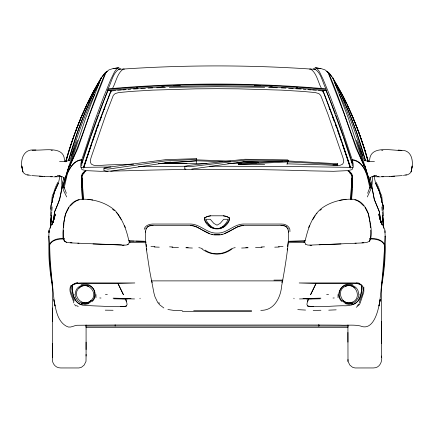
<?xml version="1.0" encoding="UTF-8"?>
<svg xmlns="http://www.w3.org/2000/svg" width="434" height="434" viewBox="0 0 434 434"><rect width="100%" height="100%" fill="white"/><g stroke="black" fill="none" stroke-linecap="round" stroke-linejoin="round"><path stroke-width="0.65" d="M52.438 356.032L52.438 343.43M52.438 321.442L52.438 283.218M86.084 349.582L86.084 342.128M318.86 324.746L318.86 326.075L318.86 324.844M347.916 342.128L347.916 332.428M381.562 356.032C382.555 361.56 379.755 368.124 373.359 367.951L355.023 367.961L352.554 367.278L349.875 365.119L347.992 361.381L347.916 324.968M381.562 343.43L381.562 321.442M381.562 283.218L381.562 357.762L381.269 356.466M129.755 242.438L145.797 242.747C145.222 231.973 143.301 223.488 157.412 225.571L190.922 225.571C200.362 226.38 207.099 235.776 217 234.946C226.901 235.776 233.638 226.38 243.078 225.571L276.588 225.571C290.699 223.488 288.778 231.973 288.203 242.747L304.245 242.438M288.632 232.19L288.637 230.915M51.971 224.855L54.679 217.776L49.161 229.738L48.803 236.736L49.677 260.264L51.093 275.444L52.682 286.755M196.276 163.222L196.309 160.786L222.696 161.736M86.084 354.366L86.008 361.381L84.125 365.119L81.446 367.278L78.977 367.961L60.641 367.951C55.232 368.065 51.575 362.916 52.438 357.762L52.438 307.977M319.164 244.781L363.399 242.894L367.11 242.335L369.665 241.136C373.408 233.416 369.876 222.127 368.461 214.011C366.09 206.535 360.133 199.038 351.594 199.157L352.62 176.605L351.887 173.969L350.412 172.146L348.052 170.567L352.017 169.651L353.238 166.862L353.13 163.613L352.294 160.005L339.214 120.668L330.399 96.983L323.194 79.465L319.386 71.664L317.124 68.68L315.274 67.829L313.326 68.941M50.528 227.752L51.234 215.383M49.009 230.747L48.966 232.667L49.02 230.443M50.545 228.284L51.255 215.611M352.082 163.157L352.175 159.636C359.347 160.162 363.567 166.667 366.307 172.586M352.186 164.253L352.294 160.005C365.444 161.931 367.419 176.898 369.779 187.618L367.647 193.233M352.62 178.455L352.224 188.34M288.133 160.96L337.717 163.754L337.652 164.991L332.927 164.931M351.822 178.005L350.808 199.412M352.169 164.047L352.294 160.005M110.713 171.213L166.58 162.604L196.445 160.819L196.493 158.66L165.799 159.647L108.245 167.198L103.976 168.132L103.894 170.6L108.055 171.625M372.708 176.671L371.813 186.506L374.33 199.504L379.245 211.439L381.03 222.485M369.974 179.313L370.045 177.566M380.005 299.525C382.408 278.438 384.171 257.253 385.142 236.053C385.273 253.011 383.889 269.997 381.318 286.755M49.465 249.083C47.686 240.599 58.346 238.467 64.65 239.118M63.462 230.134L63.706 238.733M352.191 189.002L351.632 199.293M361.88 289.804L361.804 285.854C360.09 282.48 355.766 283.044 352.598 282.919L299.183 282.963L316.012 283.635L310.592 294.757M53.995 299.525C52.123 281.091 49.769 262.532 49.698 244.011C52.937 238.955 58.785 238.309 64.248 238.51M51.245 204.739L52.292 195.832L53.344 193.71M369.611 161.556C369.106 143.714 393.22 151.363 403.739 150.414C412.55 151.905 413.434 162.652 411.519 169.672L412.219 165.994L411.058 171.978L411.72 169.705C411.611 172.906 408.54 174.669 405.747 175.265M258.49 162.642L258.518 162.224L242.997 161.627M63.586 227.714L63.961 222.756M48.803 236.736L48.858 236.053L49.433 248.693M51.32 215.383L50.854 222.81L51.771 211.868M50.29 209.269L50.876 204.978M50.534 215.752L51.597 202.293M264.675 164.345L238.293 164.345L238.364 163.537L282.751 161.236M337.652 164.991L337.717 163.754M51.885 210.561L52.129 206.931M52.395 202.184L52.726 198.544L54.586 191.73L58.454 183.061L59.887 176.443M52.324 202.569L52.726 198.544M287.91 243.414L287.715 245.416A185.535 185.53 -86.4 0 1 287.59 246.555M77.773 282.512L75.169 283.326L73.091 284.552C71.138 287.227 72.587 290.785 73.151 293.715M52.97 222.615L54.765 211.477L59.68 199.559L62.198 186.56L63.266 186.262M49.216 243.653C47.968 259.011 50.501 274.44 52.764 289.597M52.97 222.485L54.755 211.439C59.773 200.508 63.315 188.725 61.292 176.671M54.174 300.827C55.872 309.876 57.483 321.133 66.218 326.118C70.004 328.652 73.254 325.663 77.019 325.278C119.8 324.844 162.587 325.044 205.374 325.066C250.234 325.093 295.093 324.871 339.952 325.131C346.701 325.533 353.612 324.486 360.258 325.934C373.685 331.701 378.529 309.887 379.826 300.827M64.058 222.083C64.661 211.868 70.704 199.282 82.406 199.157L81.38 176.605L82.113 173.969L83.588 172.146L85.948 170.567L81.983 169.651L80.762 166.862L80.87 163.613L81.706 160.005L94.786 120.668L103.601 96.983L110.806 79.465L114.614 71.664L116.876 68.68L118.726 67.829L120.674 68.941M191.79 169.059L245.449 161.399L288.426 161.269L288.377 160.509L287.715 159.896L244.825 159.256L189.164 165.343L184.982 166.347L184.602 168.929L185.893 169.032M379.202 305.373L380.173 299.384L379.012 306.008L380.113 299.872M381.236 289.597C383.499 274.44 386.032 259.011 384.784 243.653M304.055 242.416L304.408 240.458M304.462 242.416L304.814 240.458M288.209 241.32L305.124 241C307.82 229.266 311.796 216.333 321.458 208.445C329.829 202.287 340.392 199.266 350.721 199.173L351.844 176.627L351.057 173.812L349.582 172L347.46 170.638L333.529 171.3L309.61 170.839C247.885 168.821 186.115 168.821 124.39 170.839L100.471 171.3L86.54 170.638L84.418 172L82.943 173.812L82.156 176.627L83.279 199.173C94.796 199.314 106.715 202.96 115.363 210.794C122.621 219.235 126.674 230.194 128.876 241L134.128 241.092M75.494 294.225C74.822 281.878 95.355 281.878 94.688 294.225C95.312 304.353 79.769 307.305 76.2 298.098M359.444 302.802L359.77 301.012L362.379 294.29L363.312 289.804L363.112 287.362L362.298 285.691L359.547 283.858L353.33 283.407L315.93 283.635L310.516 294.746M370.294 238.733L370.538 230.134M358.294 298.191L359.097 294.225M204.75 217.765L204.381 219.539C208.602 232.065 225.398 232.065 229.619 219.539L229.25 217.765L226.429 216.354L223.32 215.796L210.68 215.796L207.571 216.354L204.75 217.765L207.593 216.43L210.712 215.828M281.85 282.637L282.105 281.411M205.054 217.684L204.718 219.273L205.656 221.693L210.902 226.841L208.401 225.425M81.559 166.086L81.831 164.86M52.438 357.762L52.731 356.466M129.131 242.411L128.865 243.55L127.374 244.863M361.728 290.465C361.115 301.934 353.743 306.409 343.028 305.737C331.175 305.899 318.968 307.576 307.294 305.997M69.131 165.875L62.778 186.43L63.147 187.884L69.131 165.875L70.384 165.875M113.176 68.507L117.766 68.078L113.176 68.507L108.939 69.907L106.33 71.995L105.663 73.205L90.044 113.345L77.936 148.178L69.836 165.907L67.568 172.982L64.221 187.618L66.353 193.233M369.6 187.884L370.853 187.884L371.222 186.43L364.869 165.875L363.616 165.875M196.445 160.819L196.493 158.66M52.818 198.262L54.548 191.73L58.335 183.354M52.118 224.459L55.281 214.857L53.143 220.96L55.118 214.005L53.404 220.141M144.24 229.396C144.793 225.566 149.182 224.134 152.546 224.042L190.911 224.042C200.47 224.373 207.251 233.568 217 233.112C226.749 233.568 233.53 224.373 243.089 224.042L281.454 224.042C285.756 223.852 290.617 226.792 289.945 231.62M81.359 177.799L82.097 175.152L84.549 172.667M65.952 161.811C73.764 133.639 84.288 106.015 99.44 80.93L101.182 77.767L85.672 118.07L70.048 165.251C83.485 135.413 91.97 103.601 105.136 73.612M68.496 160.754C75.993 134.22 85.254 107.979 98.806 83.881M139.949 298.776L140.106 298.218M68.539 160.547L77.42 132.37L84.294 114.25M370.734 186.262L371.802 186.56L371.368 188.079L367.3 196.938M65.784 161.725C73.97 132.251 85.536 103.59 101.605 77.496L91.574 94.938M65.561 161.817C71.03 142.58 77.843 123.657 86.637 105.679M63.928 177.94L62.203 183.68L62.767 186.452L66.95 172.255L77.426 140.28L69.478 160.884M71.143 155.909C77.632 134.86 84.95 113.968 94.699 94.189M52.411 223.749L53.767 219.365L52.27 223.618M82.33 162.479L90.527 137.464M81.38 163.813L82.775 159.462M83.176 158.215L83.778 156.354M83.664 167.595L96.847 128.48L111.077 90.956L116.171 90.505M83.16 168.039L96.847 127.618L111.077 90.348L107.594 90.673L98.616 113.8M83.762 167.882L86.974 157.927M53.111 194.427L55.449 187.336L57.814 182.34M83.974 155.73L88.455 142.379M87.174 157.303L91.71 143.914M90.966 136.189L103.482 101.702M88.666 141.739L93.294 128.469M286.999 164.34L287.845 161.904L337.652 164.562M92.371 142.01L96.625 129.961M93.516 127.84L98.16 115.037M97.297 128.106L98.643 124.433M99.766 121.374L101.784 115.867M102.505 113.979L102.983 112.726M104.182 109.585L104.903 107.703M308.672 227.541L309.393 225.68M75.321 131.947L82.851 113.176M103.954 100.493L107.887 90.804M112.504 88.455C116.052 82.2 117.061 73.308 123.348 69.039L124.406 69.163M84.532 113.627L92.664 95.29L99.728 81.999M308.585 299.053L307.12 303.035L306.93 304.706L307.744 305.954L309.187 306.529L313.668 306.55M307.397 301.288L308.531 298.907M369.258 241.255L369.958 239.78M88.097 102.674L90.147 98.464M123.484 294.746L118.07 283.635L76.964 283.451L74.453 283.858L73.129 284.509L71.702 285.691L70.888 287.362L70.97 292.006L74.23 301.012M71.084 285.225C67.661 291.127 72.782 297.095 73.796 302.921M145.667 229.038L146.285 227.839M67.568 172.982C70.308 167.057 74.507 160.493 81.706 160.005L81.831 164.047M67.693 172.586C70.433 166.667 74.653 160.162 81.825 159.636L81.918 163.157M94.189 90.901L94.845 89.767M312.871 219.479L315.225 215.644M357.8 298.098C352.82 309.371 335.07 302.015 340.023 290.357C343.587 281.145 359.13 284.096 358.506 294.225M68.995 207.436L65.545 214.011L63.711 222.756L62.935 232.559L63.011 238.516L64.335 241.136L66.89 242.335L70.601 242.894L121.732 244.977L108.131 244.516M78.966 288.105C70.948 295.738 83.578 308.368 91.211 300.35C99.229 292.717 86.599 280.087 78.966 288.105A9.293 8.935 74.7 0 1 88.46 286.25M92.29 301.429C100.086 294.078 90.885 280.38 81.125 284.84M65.55 161.567L66.256 160.602M70.21 206.009L73.894 202.466L76.715 200.665M223.391 227.118L228.344 221.693L229.282 219.273L228.946 217.684L226.407 216.43L223.288 215.828M316.234 214L317.048 213.143M357.448 305.449L358.831 304.066M106.363 71.865L103.775 74.382L101.968 76.981L104.968 73.015L106.379 71.914L105.809 72.397M320.075 210.322L321.469 209.215M356.249 307.31L359.536 304.489L360.204 302.921L363.822 292.093L363.844 287.042M345.54 286.25C335.26 290.297 342.176 306.767 352.283 302.205C362.558 298.153 355.647 281.688 345.54 286.25A9.293 8.935 -74.7 0 1 355.034 288.105M219.984 228.859L223.098 226.841C219.262 229.282 214.618 228.892 210.609 227.118M219.713 228.279C223.526 226.499 226.651 223.19 228.186 219.273L223.722 219.273L220.195 223.374L217 225.17L213.805 223.374L210.278 219.273L205.814 219.273C207.349 223.19 210.474 226.499 214.287 228.279M380.656 193.71L381.708 195.832L382.755 204.739M369.757 177.842L371.401 176.931M231.642 230.015L238.136 226.439L240.322 225.875M231.051 230.34L224.644 233.481M128.28 244.293L126.077 245.107L122.361 245.004M147.115 226.966L149.215 225.859M231.951 249.002C222.995 255.81 211.005 255.81 202.049 249.002M231.203 248.921C223.515 254.389 213.034 255.848 205.07 250.082M118.726 69.364C112.449 73.623 111.538 82.623 107.985 88.872C180.425 82.449 253.575 82.449 326.015 88.872C322.462 82.623 321.551 73.623 315.274 69.364C249.886 64.769 184.114 64.769 118.726 69.364L119.703 69.467M126.706 305.997C119.703 307.446 112.14 306.133 104.952 306.35C98.404 306.003 91.845 305.889 85.308 305.33C77.068 305.617 72.738 297.773 72.272 290.465M351.714 304.88C355.934 304.039 359.254 300.691 360.101 296.487C360.828 292.679 363.242 288.111 360.871 284.509L357.036 283.451M231.772 248.633L233.465 248.036M77.312 200.47L79.091 199.884M60.331 176.03L58.08 176.736L53.626 176.866M371.971 176.752L376.761 175.265M371.943 176.627L374.949 175.71M406.414 174.701L403.436 175.428M76.964 283.451L73.129 284.509L72.196 285.854L72.12 289.804M339.35 200.432L340.636 200.101M221.085 234.393L222.268 234.132M89.057 303.61L85.091 304.413L81.125 303.61M352.875 303.61L348.909 304.413L344.943 303.61M69.494 160.504L65.176 161.367L59.566 161.432M81.972 199.369L83.225 199.157M341.249 200.009L342.469 199.819M343.685 199.629L346.126 199.255M361.978 242.812L363.828 242.53M260.801 310.321C274.288 310.771 280.798 297.214 281.682 285.67C284.384 271.44 286.728 257.123 288.301 242.725L287.975 242.747M106.889 71.512L107.437 71.431M234.029 247.841L235.201 247.684M113.996 68.442L118.726 67.829M75.169 283.326L81.402 282.919L134.817 282.963L117.988 283.635L123.408 294.757M309.594 69.163L310.652 69.039C316.939 73.308 317.948 82.2 321.496 88.455M314.297 69.467L315.274 69.364M149.855 225.794L153.05 225.468M240.87 225.734L243.545 225.463M219.908 234.577L214.092 234.577M117.44 90.391L121.374 90.044M122.719 89.925L126.082 89.626M128.101 89.447L130.797 89.209M167.589 162.381L170.947 162.088M166.244 162.604L164.904 162.62L164.953 163.428L196.309 160.786M32.094 150.359L35.913 150.05M402.329 175.591L391.029 176.34M381.654 150.397L382.88 150.31M355.012 243.241L356.222 243.154M333.003 298.033L334.256 297.952M136.466 87.456L137.79 87.375M55.161 176.54L56.99 176.432M133.466 89.013L138.11 88.742M140.762 88.59L145.401 88.324M148.054 88.167L152.697 87.901M389.803 176.416L381.698 176.812M389.77 176.486L394.674 176.199M238.293 164.345L287.845 161.904M196.287 159.457L165.734 160.873L107.903 169.146L103.976 168.132M340.972 243.984L325.874 244.537M328.733 310.169L336.166 309.833M381.383 176.497L383.32 176.421M380.374 176.866L375.92 176.736L373.669 176.03M320.297 298.809L306.811 299.086M322.923 92.057L322.923 90.348L326.406 90.673L335.384 113.8M241.619 248.036L248.102 247.776M325.869 244.516L312.263 244.988M161.708 86.16L164.372 86.062M156.685 87.749L165.327 87.456M169.314 87.321L217 86.719L264.686 87.321M279.214 247.038L274.727 247.168M320.9 298.136L303.019 298.635M133.629 164.144L108.229 164.909L96.744 165.647L93.782 165.262L91.52 164.264L90.391 162.479L90.305 160.173L91.433 156.517L105.891 114.592L113.317 95.328L115.173 93.56L118.753 92.561L131.318 91.406L152.746 90.115L195.745 88.845L217 88.682L238.255 88.845L281.254 90.115L302.682 91.406L315.247 92.561L318.827 93.56L320.683 95.328L328.109 114.592L342.567 156.517L343.695 160.173L343.609 162.479L342.48 164.264L340.218 165.262L337.256 165.647L325.771 164.909L287.037 163.84M311.639 245.004L307.923 245.107L305.72 244.293M245.828 247.391L247.847 247.337M261.181 246.951L264.474 246.859M278.406 246.523L283.028 246.403M255.539 247.602L262.033 247.456M158.296 163.585L206.909 163.52M309.936 245.432L311.927 245.389M173.687 85.715L180.305 85.59M305.129 240.995L289.728 241.277M312.144 298.733L299.476 298.945M313.185 310.418L320.927 310.272M110.871 166.976L81.055 167.394M138.462 166.58L186.37 166.249M164.953 163.428L186.946 163.282M105.446 294.491L107.344 294.474M120.332 306.55L124.813 306.529L126.256 305.954L127.07 304.706L126.88 303.035L125.415 299.053M238.364 163.537L241.044 163.526M273.919 280.114L282.914 280.087M227.763 163.52L241.217 163.499M63.011 238.516L64.037 238.51M69.348 165.208L70.699 165.208M363.301 165.208L364.652 165.208L371.233 186.452L371.797 183.68L370.072 177.94M209.693 166.227L282.784 166.423L352.945 167.394M62.187 186.506L63.429 186.506M370.571 186.506L371.813 186.506M63.348 187.7L64.601 187.7M369.399 187.7L370.853 187.884M63.147 187.884L64.4 187.884M381.871 206.931L382.115 210.561M369.35 239.118C375.654 238.467 386.314 240.599 384.535 249.083M151.325 280.885L282.675 280.885M127.189 299.086L113.703 298.809M193.672 310.728L251.633 310.728M251.655 311.319L182.345 311.319M85.422 326.075L348.578 326.075M85.975 327.469L348.025 327.469M369.752 238.51C375.215 238.309 381.063 238.955 384.302 244.011L384.567 248.693M369.963 238.51L370.989 238.516M326.656 294.474L328.554 294.491M288.377 160.509L245.411 160.097L189.729 166.748L184.982 166.347M374.434 161.432L368.824 161.367L364.506 160.504M145.791 241.32L135.837 241.125M134.524 298.945L121.856 298.733M105.267 310.169L113.073 310.272M144.262 241.277L128.871 240.995M254.357 85.606L260.313 85.715M122.073 245.389L124.064 245.432M130.981 298.635L113.1 298.136M159.273 247.168L154.141 247.017M171.967 247.456L178.461 247.602M356.184 283.001L359.005 283.071M150.972 246.403L154.933 246.507M186.153 247.337L188.172 247.391M169.526 246.859L172.819 246.951M268.673 87.456L277.315 87.749M108.126 244.537L93.028 243.984M269.628 86.062L272.292 86.16M236.91 162.251L256.532 162.956M196.439 159.837L230.855 161.16M185.898 247.776L192.381 248.036M50.68 176.421L52.617 176.497M52.302 176.812L44.197 176.416M182.367 310.728L173.199 310.321L167.904 309.507M281.303 87.901L285.946 88.167M288.599 88.324L293.238 88.59M295.89 88.742L301.196 89.051M42.971 176.34L31.671 175.591M39.326 176.199L44.23 176.486M297.778 309.626L305.558 310.077M296.21 87.375L297.534 87.456M377.01 176.432L378.839 176.54M146.025 242.747L145.699 242.725L146.697 251.243L149.67 270.8L153.945 293.107L154.965 296.775L157.716 302.476L159.609 304.76L163.83 307.977M99.744 297.952L100.997 298.033M51.12 150.31L52.346 150.397M77.778 243.154L78.988 243.241M320.824 68.507L316.234 68.078L320.824 68.507L325.061 69.907L327.67 71.995L328.337 73.205L343.956 113.345L356.064 148.178L364.164 165.907L366.432 172.982M398.086 150.05L401.906 150.359M303.203 89.209L305.899 89.447M307.918 89.626L311.281 89.925M312.626 90.044L316.56 90.391M317.829 90.505L322.923 90.956L337.153 128.48L350.336 167.595M190.455 225.463L193.13 225.734M280.95 225.468L284.145 225.794M315.274 67.829L320.004 68.442M198.799 247.684L199.971 247.841M326.563 71.431L327.111 71.512M30.564 175.428L27.586 174.701M87.874 199.255L90.315 199.629M91.531 199.819L92.751 200.009M70.172 242.53L72.022 242.812M350.775 199.157L352.028 199.369M352.875 284.84C343.115 280.38 333.914 294.078 341.71 301.429M211.732 234.132L212.915 234.393M193.678 225.875L195.864 226.439L202.358 230.015M228.946 217.684L229.25 217.765M28.253 175.265C25.46 174.669 22.389 172.906 22.28 169.705L22.942 171.978L21.781 165.994L22.481 169.672C19.742 160.824 23.105 148.423 34.72 150.05C44.458 150.799 65.377 145.238 64.389 161.556M59.051 175.71L62.057 176.627M57.239 175.265L62.029 176.752M354.909 199.884L356.688 200.47M200.535 248.036L202.228 248.633M71.702 285.691L72.277 285.892M82.286 304.88C77.062 303.99 74.03 299.189 73.303 294.29M209.356 233.481L202.949 230.34M284.785 225.859L286.885 226.966M62.599 176.931L64.243 177.842M357.285 200.665L360.106 202.466L363.79 206.009M66.548 242.465L64.742 241.255L64.042 239.78M76.552 305.449L78.223 306.594M349.451 172.667L351.903 175.152L352.641 177.799M112.531 209.215L114.392 210.691M328.191 72.397L327.621 71.914L329.032 73.015L332.037 76.997L330.225 74.382L327.637 71.865M74.464 304.489L75.999 306.073M116.138 212.291L117.766 214L121.129 219.479M158.822 302.531L159.576 303.371M305.71 244.299L304.869 242.411M367.744 160.602L368.45 161.567M365.005 207.436L368.455 214.011L369.942 222.083M339.155 89.767L339.811 90.901M332.411 77.491L342.41 94.932M335.194 83.881C348.746 107.979 358.007 134.22 365.504 160.754M334.272 81.999L341.336 95.29L349.468 113.627M339.301 94.189C349.05 113.968 356.368 134.86 362.857 155.909M287.715 227.839L288.333 229.038M66.7 196.938L63.652 190.678L62.198 186.56M343.853 98.464L345.903 102.674M347.363 105.679C356.157 123.657 362.97 142.58 368.439 161.817M342.426 94.938C353.233 116.252 361.858 138.647 368.211 161.687M125.469 298.907L126.603 301.288M376.186 182.34L378.551 187.336L380.889 194.427M374.113 176.443L375.546 183.061L379.452 191.73L381.274 198.544L381.676 202.569M375.654 183.338L379.414 191.73L381.177 198.251M328.863 73.612C342.03 103.601 350.515 135.413 363.952 165.251L348.328 118.07L332.818 77.767L334.56 80.93C349.712 106.015 360.236 133.639 368.048 161.811M382.029 224.855L379.321 217.776L384.839 229.738L385.197 236.736M326.113 90.804L330.046 100.493M351.149 113.176L358.679 131.947L365.124 150.967M322.923 90.348L337.153 127.618L350.84 168.039M124.607 225.68L125.328 227.541M329.097 107.703L329.818 109.585M331.017 112.726L331.495 113.979M349.706 114.25L356.58 132.37L365.461 160.547M330.518 101.702L343.034 136.189M332.216 115.867L334.234 121.374M335.357 124.433L336.703 128.106M335.84 115.037L340.484 127.84M364.522 160.884L356.574 140.28L364.652 165.208M381.73 223.618L380.233 219.365L381.589 223.749M337.375 129.961L341.629 142.01M378.719 214.857L381.882 224.459M340.706 128.469L345.334 141.739M343.473 137.464L351.67 162.479M342.29 143.914L346.826 157.303M345.545 142.379L350.026 155.73M347.026 157.927L350.238 167.882M350.222 156.354L350.824 158.215M351.225 159.462L352.62 163.813M380.857 220.96L378.882 214.005L380.596 220.141M364.869 165.875L370.652 187.7M293.894 298.218L294.051 298.776M352.169 164.86L352.441 166.086M151.895 281.411L152.15 282.637M74.903 294.225L75.706 298.191M371.802 186.56L374.32 199.559L379.235 211.477L381.03 222.615M129.592 240.458L129.945 242.416M129.186 240.458L129.538 242.416M53.887 299.872L54.999 306.041L53.827 299.384M383.124 204.978L383.71 209.269M383.119 204.902L383.689 208.987M146.594 248.264L146.811 250.049M146.41 246.555L146.155 244.082M381.274 198.544L381.605 202.184M382.403 202.293L383.466 215.752M382.229 211.868L383.146 222.81L382.679 215.383M83.192 199.412L82.178 178.005M370.039 222.756L370.414 227.714M82.368 199.293L81.809 189.002M382.745 215.611L383.455 228.284M382.766 215.383L383.472 227.752M81.776 188.34L81.38 178.455M63.955 177.566L64.026 179.313M385.034 232.667L384.991 230.747M81.706 160.005L81.814 164.253M145.363 230.915L145.368 232.19M347.992 359.477L347.992 361.381M338.01 294.534L338.01 297.691M115.14 324.746L115.14 326.075M111.077 90.348L111.077 92.057M95.99 294.534L95.99 297.691M86.084 324.968L86.084 356.054M287.406 248.264A185.535 185.53 -86.4 0 1 287.189 250.049M352.283 302.205A9.293 8.935 -74.7 0 1 342.789 300.35M91.211 300.35A9.293 8.935 74.7 0 1 81.717 302.205M107.909 89.399L107.399 90.467C180.235 84.212 253.765 84.212 326.601 90.467L326.091 89.399C253.602 82.981 180.398 82.981 107.909 89.399"/></g></svg>
